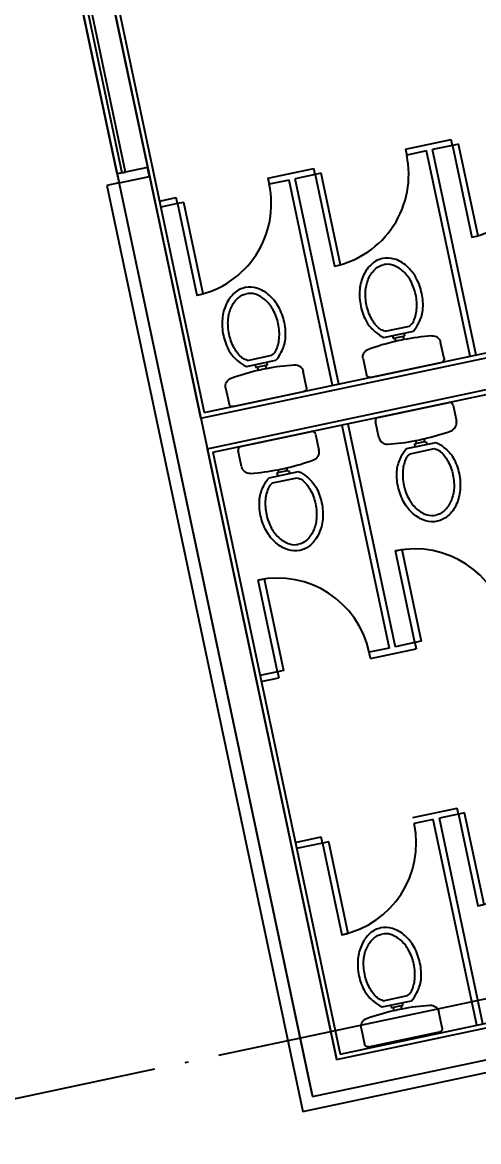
# Model space of a CAD drawing. Header units: millimetres. Extents: x 347599 to 1495443, y -100002 to 152717.
# Drawn here: x 1331941 to 1334863, y 45715 to 52884 of the extents above; entities that cross this region are included whole.
import ezdxf

# ---------------------------------------------------------------- set-up
doc = ezdxf.new("R2010")
doc.units = ezdxf.units.MM
doc.header["$LTSCALE"] = 1000
doc.header["$PDMODE"] = 1
doc.linetypes.add('E-RG-1F$0$$0$DOTE', pattern=[2.42, 2, -0.2, 0.02, -0.2])
doc.layers.get('0').update_dxf_attribs({"linetype": 'CONTINUOUS'})
doc.layers.get('Defpoints').update_dxf_attribs({"linetype": 'CONTINUOUS'})
for name, color, linetype in [('A—墙体', 7, 'CONTINUOUS'), ('A—轴线、尺寸', 1, 'CONTINUOUS'), ('A—门窗', 135, 'CONTINUOUS'), ('E1-RI-1F$0$A-TILE', 44, 'CONTINUOUS'), ('E1-RW-1F$0$E1-RW-1F$0$E-WC-BF$0$A-FIXT', 55, 'CONTINUOUS'), ('I—平面—卫生间隔断（不到顶）', 48, 'CONTINUOUS'), ('I—平面—洁具2', 44, 'CONTINUOUS'), ('I—平面—装饰面层线', 192, 'CONTINUOUS'), ('轴线100', 1, 'CONTINUOUS')]:
    doc.layers.add(name, color=color, linetype=linetype)
doc.layers.add('E1-RI-1F$0$A-GLAZ-CWMG', color=3, linetype='CONTINUOUS', lineweight=5)
doc.styles.add('ARIAL', font='simhei.ttf', dxfattribs={"width": 0.9})
doc.dimstyles.new('200', dxfattribs={"dimscale": 200, "dimtxt": 2.5, "dimasz": 2, "dimexe": 1, "dimexo": 1, "dimgap": 0.8, "dimtad": 1, "dimdec": 0, "dimdsep": 46, "dimtxsty": 'ARIAL', "dimblk1": 'ARCHTICK', "dimblk2": 'ARCHTICK', "dimsah": 1, "dimcen": -0.9, "dimdle": 1, "dimclrd": 256, "dimclre": 256, "dimclrt": 40, "dimaunit": 1, "dimadec": 0, "dimazin": 0, "dimtfac": 0.35, "dimtdec": 0, "dimtix": 1, "dimtmove": 2, "dimatfit": 3, "dimldrblk": 'ARCHTICK', "dimfxl": 0, "dimtvp": 0.8, "dimtolj": 1, "dimtzin": 0, "dimarcsym": 0})
doc.dimstyles.new('副本 100', dxfattribs={"dimscale": 100, "dimtxt": 2.5, "dimasz": 2, "dimexe": 1, "dimexo": 1, "dimgap": 0.8, "dimtad": 1, "dimdec": 0, "dimdsep": 46, "dimtxsty": 'ARIAL', "dimblk1": 'ARCHTICK', "dimblk2": 'ARCHTICK', "dimsah": 1, "dimcen": -0.9, "dimdle": 1, "dimclrd": 256, "dimclre": 256, "dimclrt": 40, "dimaunit": 1, "dimadec": 0, "dimazin": 0, "dimtfac": 0.35, "dimtdec": 0, "dimtix": 1, "dimtmove": 2, "dimatfit": 3, "dimldrblk": 'ARCHTICK', "dimfxl": 0, "dimtvp": 0.8, "dimtolj": 1, "dimtzin": 0, "dimarcsym": 0})

# ---------------------------------------------------------------- blocks, each defined once
blk = doc.blocks.new('_ArchTick')
at = {"color": 0, "linetype": 'ByBlock', "const_width": 0.4}
blk.add_lwpolyline([(-0.5, -0.5), (0.5, 0.5)], dxfattribs=at)
blk = doc.blocks.new('*D208')
at = {"layer": 'A—轴线、尺寸', "linetype": 'ByBlock', "lineweight": -2}
for p, q in [((1320932.1, 93756.1), (1314573, 92410)), ((1314727.3, 92647.1), (1332983.4, 6408.2)), ((1339105.1, 7908.6), (1332746.3, 6562.5))]:
    blk.add_line(p, q, dxfattribs=at)
at = {"layer": 'Defpoints', "color": 0, "linetype": 'ByBlock'}
for p in [(1321127.8, 93797.6), (1339300.8, 7950), (1332942, 6603.9)]:
    blk.add_point(p, dxfattribs=at)
at = {"layer": 'A—轴线、尺寸', "linetype": 'ByBlock', "lineweight": -2, "xscale": 400, "yscale": 400, "zscale": 400}
for p, rotation in [((1314768.7, 92451.4), 101.9526484623862), ((1332942, 6603.9), 281.9526484623862)]:
    blk.add_blockref('_ArchTick', p, dxfattribs=dict(at, rotation=rotation))
at = {"layer": 'A—轴线、尺寸', "color": 40, "linetype": 'ByBlock', "insert": (1324259.2, 49613.1), "char_height": 500, "attachment_point": 5, "rotation": 281.95265, "style": 'ARIAL'}
blk.add_mtext('\\A1;87750', dxfattribs=at)
blk = doc.blocks.new('matong')
at = {"layer": 'I—平面—洁具2'}
for p, q in [((-0.43, 0), (0.43, 0)), ((-0.47, -0.235), (-0.47, -0.04)), ((0.47, -0.04), (0.47, -0.235)), ((-0.07, -0.396), (-0.05, -0.396)), ((-0.07, -0.431), (-0.07, -0.396)), ((-0.05, -0.396), (-0.05, -0.361)), ((0.05, -0.396), (-0.05, -0.396)), ((0.05, -0.361), (0.05, -0.396)), ((0.05, -0.396), (0.07, -0.396)), ((0.07, -0.396), (0.07, -0.431)), ((-0.176, -0.431), (0.181, -0.431)), ((-0.148, -0.5), (0.148, -0.5))]:
    blk.add_line(p, q, dxfattribs=at)
for points in [[(0.002, -1.35, -0.128381), (-0.133, -1.315, -0.106268), (-0.259, -1.203, -0.085065), (-0.338, -1.047, -0.074422), (-0.368, -0.849, -0.074422), (-0.338, -0.652, -0.093985), (-0.259, -0.514, -0.073872), (-0.176, -0.431, -0.130921)], [(-0.148, -0.5, 0.073654), (-0.204, -0.54, 0.085065), (-0.272, -0.674, 0.074422), (-0.298, -0.849, 0.074422), (-0.272, -1.025, 0.085065), (-0.204, -1.159, 0.106268), (-0.101, -1.25, 0.128381), (-0.002, -1.276, 0.131396)], [(0.181, -0.431, -0.073872), (0.264, -0.514, -0.093985), (0.343, -0.652, -0.074422), (0.372, -0.849, -0.074422), (0.343, -1.047, -0.085065), (0.264, -1.203, -0.106268), (0.138, -1.315, -0.128381), (0.002, -1.35, -0.130921)], [(0.148, -0.5, -0.073654), (0.204, -0.54, -0.085065), (0.272, -0.674, -0.074422), (0.298, -0.849, -0.074422), (0.272, -1.025, -0.085065), (0.204, -1.159, -0.106268), (0.101, -1.25, -0.128381), (0.002, -1.276, -0.131396)]]:
    blk.add_lwpolyline(points, format="xyb", dxfattribs=at)
for centre, radius, start, end in [((-0.43, -0.04), 0.04, 90, 180), ((0.43, -0.04), 0.04, 0, 90), ((-0.37, -0.235), 0.1, 180, 262.0681), ((0.37, -0.235), 0.1, 277.9319, 0), ((0, 2.42), 2.781, 262.0681, 268.9699), ((0, 2.42), 2.781, 268.9699, 271.0301), ((0, 2.42), 2.781, 271.0301, 277.9319)]:
    blk.add_arc(centre, radius, start, end, dxfattribs=at)
blk = doc.blocks.new('*D456')
at = {"layer": 'Defpoints', "color": 0, "linetype": 'Continuous'}
for p in [(1321127.8, 93797.6), (1339300.8, 7950), (1332942, 6603.9)]:
    blk.add_point(p, dxfattribs=at)
at = {"layer": '轴线100', "linetype": 'Continuous', "lineweight": -2}
for p, q in [((1321029.9, 93776.9), (1314670.9, 92430.7)), ((1314748, 92549.2), (1332962.7, 6506.1)), ((1339202.9, 7929.3), (1332844.2, 6583.2))]:
    blk.add_line(p, q, dxfattribs=at)
at = {"layer": '轴线100', "linetype": 'Continuous', "lineweight": -2, "xscale": 200, "yscale": 200, "zscale": 200}
for p, rotation in [((1314768.7, 92451.4), 101.9526484623766), ((1332942, 6603.9), 281.9526484623766)]:
    blk.add_blockref('_ArchTick', p, dxfattribs=dict(at, rotation=rotation))
at = {"layer": '轴线100', "color": 40, "linetype": 'Continuous', "insert": (1324082, 49575.6), "char_height": 300, "attachment_point": 5, "rotation": 281.95265, "style": 'ARIAL'}
blk.add_mtext('\\A1;87750', dxfattribs=at)

msp = doc.modelspace()

# ---------------------------------------------------------------- linework, layer by layer
at = {"layer": 'A—墙体'}
for p, q in [((1332486, 53168.9), (1333083, 50349.4)), ((1332486, 53168.9), (1333083, 50349.4)), ((1333124.4, 50153.8), (1341552.6, 51938.2)), ((1333124.4, 50153.8), (1341552.6, 51938.2)), ((1333083, 50349.4), (1339246.1, 51654.3)), ((1333083, 50349.4), (1339246.1, 51654.3)), ((1333124.4, 50153.8), (1333952.9, 46240.5)), ((1333124.4, 50153.8), (1333952.9, 46240.5)), ((1333798.7, 46003.4), (1343875.5, 48136.9)), ((1333798.7, 46003.4), (1343875.5, 48136.9)), ((1333952.9, 46240.5), (1342381.1, 48025)), ((1333952.9, 46240.5), (1342366.6, 48021.9)), ((1333946.7, 46269.9), (1333946.7, 46269.9))]:
    msp.add_line(p, q, dxfattribs=at)
at = {"layer": 'A—轴线、尺寸', "linetype": 'E-RG-1F$0$$0$DOTE'}
msp.add_line((1368299.4, 53697.4), (1323685.8, 44253), dxfattribs=at)
at = {"layer": 'A—门窗', "color": 252, "linetype": 'Continuous'}
for p, q in [((1323768.3, 93385.3), (1333795.5, 46018.5)), ((1332432.7, 53421.7), (1333949.8, 46255.3)), ((1332249.2, 53323.2), (1333798.7, 46003.4)), ((1332249.2, 53323.2), (1333798.7, 46003.4)), ((1332547.4, 51914.4), (1332276.1, 53196)), ((1332306, 53202.3), (1332577.3, 51920.7)), ((1332602.1, 51926), (1332330.8, 53207.6)), ((1332577.3, 51920.7), (1332602.1, 51926)), ((1332559.8, 51855.7), (1332755.5, 51897.1))]:
    msp.add_line(p, q, dxfattribs=at)
at = {"layer": 'A—门窗', "color": 252, "linetype": 'Continuous', "extrusion": (0, 0, -1)}
for p, q in [((1332743, 51955.8), (1332547.4, 51914.4)), ((1332547.4, 51914.4), (1332559.8, 51855.7)), ((1332755.5, 51897.1), (1332743, 51955.8)), ((1332559.8, 51855.7), (1332755.5, 51897.1))]:
    msp.add_line(p, q, dxfattribs=at)
at = {"layer": 'E1-RI-1F$0$A-GLAZ-CWMG', "color": 9}
msp.add_line((1332471.7, 53237.4), (1332743, 51955.8), dxfattribs=at)
at = {"layer": 'E1-RI-1F$0$A-TILE', "color": 44}
for p, q in [((1332559.8, 51855.7), (1332481.5, 51839.1)), ((1332481.5, 51839.1), (1333737, 45908.6)), ((1333737, 45908.6), (1337141.5, 46629.4))]:
    msp.add_line(p, q, dxfattribs=at)
at = {"layer": 'E1-RW-1F$0$E1-RW-1F$0$E-WC-BF$0$A-FIXT'}
msp.add_line((1332881.1, 51302.9), (1333082.6, 50350.9), dxfattribs=at)
msp.add_line((1332881.1, 51302.9), (1333082.6, 50350.9), dxfattribs=at)
at = {"layer": 'I—平面—卫生间隔断（不到顶）', "ltscale": 3}
for p, q in [((1334394.2, 52073.2), (1334687.7, 52135.3)), ((1334394.2, 52073.2), (1334687.7, 52135.3)), ((1334394.2, 52073.2), (1334687.7, 52135.3)), ((1334394.2, 52073.2), (1334687.7, 52135.3)), ((1334695.9, 52096.2), (1334687.7, 52135.3)), ((1334394.2, 52073.2), (1334402.4, 52034)), ((1334529.6, 52061), (1334402.4, 52034)), ((1334529.6, 52061), (1334402.4, 52034)), ((1334808.1, 50745.4), (1334529.6, 52061)), ((1334695.9, 52096.2), (1334568.8, 52069.3)), ((1334695.9, 52096.2), (1334568.8, 52069.3)), ((1334695.9, 52096.2), (1334568.8, 52069.3)), ((1334847.3, 50753.7), (1334568.8, 52069.3)), ((1333513.7, 51886.8), (1333807.2, 51948.9)), ((1333513.7, 51886.8), (1333807.2, 51948.9)), ((1333513.7, 51886.8), (1333807.2, 51948.9)), ((1333513.7, 51886.8), (1333807.2, 51948.9)), ((1333815.5, 51909.8), (1333688.3, 51882.8)), ((1333815.5, 51909.8), (1333688.3, 51882.8)), ((1333815.5, 51909.8), (1333688.3, 51882.8)), ((1333815.5, 51909.8), (1333807.2, 51948.9)), ((1333513.7, 51886.8), (1333522, 51847.6)), ((1333649.1, 51874.6), (1333522, 51847.6)), ((1333649.1, 51874.6), (1333522, 51847.6)), ((1333927.7, 50558.9), (1333649.1, 51874.6)), ((1333966.8, 50567.2), (1333688.3, 51882.8)), ((1332818.8, 51739.6), (1332926.7, 51762.5)), ((1332818.8, 51739.6), (1332926.7, 51762.5)), ((1332818.8, 51739.6), (1332926.7, 51762.5)), ((1332818.8, 51739.6), (1332926.7, 51762.5)), ((1332935, 51723.4), (1332926.7, 51762.5)), ((1332935, 51723.4), (1332827.1, 51700.5)), ((1332935, 51723.4), (1332827.1, 51700.5)), ((1332935, 51723.4), (1332827.1, 51700.5)), ((1333986.8, 50304.9), (1334289.2, 48876.5)), ((1334025.9, 50313.1), (1334328.3, 48884.8)), ((1334455.5, 48911.7), (1334328.3, 48884.8)), ((1334455.5, 48911.7), (1334328.3, 48884.8)), ((1334455.5, 48911.7), (1334328.3, 48884.8)), ((1334455.5, 48911.7), (1334463.8, 48872.6)), ((1334289.2, 48876.5), (1334162, 48849.6)), ((1334289.2, 48876.5), (1334162, 48849.6)), ((1334170.3, 48810.5), (1334162, 48849.6)), ((1334170.3, 48810.5), (1334463.8, 48872.6)), ((1334170.3, 48810.5), (1334463.8, 48872.6)), ((1334170.3, 48810.5), (1334463.8, 48872.6)), ((1334170.3, 48810.5), (1334463.8, 48872.6)), ((1333575, 48725.3), (1333462.2, 48701.4)), ((1333575, 48725.3), (1333462.2, 48701.4)), ((1333575, 48725.3), (1333462.2, 48701.4)), ((1333470.5, 48662.3), (1333583.3, 48686.2)), ((1333470.5, 48662.3), (1333583.3, 48686.2)), ((1333470.5, 48662.3), (1333583.3, 48686.2)), ((1333470.5, 48662.3), (1333583.3, 48686.2)), ((1333575, 48725.3), (1333583.3, 48686.2)), ((1334442.5, 47791.2), (1334726.2, 47851.2)), ((1334442.5, 47791.2), (1334726.2, 47851.2)), ((1334442.5, 47791.2), (1334726.2, 47851.2)), ((1334442.5, 47791.2), (1334726.2, 47851.2)), ((1334734.4, 47812.1), (1334726.2, 47851.2)), ((1334734.4, 47812.1), (1334726.2, 47851.2)), ((1334734.4, 47812.1), (1334726.2, 47851.2)), ((1334734.4, 47812.1), (1334726.2, 47851.2)), ((1334573, 47777.9), (1334450.7, 47752.1)), ((1334573, 47777.9), (1334450.7, 47752.1)), ((1334851.6, 46461.5), (1334573, 47777.9)), ((1334734.4, 47812.1), (1334612.2, 47786.2)), ((1334734.4, 47812.1), (1334612.2, 47786.2)), ((1334734.4, 47812.1), (1334612.2, 47786.2)), ((1334890.7, 46469.7), (1334612.2, 47786.2)), ((1333689, 47631.8), (1333855.4, 47667)), ((1333689, 47631.8), (1333855.4, 47667)), ((1333863.7, 47627.9), (1333697.3, 47592.7)), ((1333863.7, 47627.9), (1333697.3, 47592.7)), ((1333863.7, 47627.9), (1333855.4, 47667)), ((1333863.7, 47627.9), (1333855.4, 47667))]:
    msp.add_line(p, q, dxfattribs=at)
for points in [[(1334735.1, 52104.5), (1334695.9, 52096.2), (1334820.2, 51509.2), (1334859.3, 51517.5)], [(1333854.6, 51918.1), (1333815.5, 51909.8), (1333939.7, 51322.8), (1333978.9, 51331.1)], [(1332974.1, 51731.6), (1332935, 51723.4), (1333059.2, 51136.4), (1333098.4, 51144.7)], [(1334494.6, 48920), (1334455.5, 48911.7), (1334331.2, 49498.7), (1334370.4, 49507)], [(1333614.1, 48733.6), (1333575, 48725.3), (1333450.7, 49312.3), (1333489.9, 49320.6)], [(1334773.6, 47820.4), (1334734.4, 47812.1), (1334858.6, 47225.1), (1334897.8, 47233.4)], [(1333902.9, 47636.1), (1333863.7, 47627.9), (1333987.9, 47040.9), (1334027.1, 47049.1)]]:
    msp.add_lwpolyline(points, close=True, dxfattribs=at)
for centre, start, end in [((1334695.9, 52096.2), 281.95318, 11.95318), ((1333815.5, 51909.8), 281.95318, 11.95318), ((1332935, 51723.4), 281.95318, 11.95318), ((1334455.5, 48911.7), 11.95358, 101.95358), ((1333575, 48725.3), 11.95358, 101.95358), ((1334734.5, 47812.1), 281.94623, 11.94623), ((1333863.7, 47627.9), 281.94623, 11.94623)]:
    msp.add_arc(centre, 600, start, end, dxfattribs=at)
at = {"layer": 'I—平面—装饰面层线'}
for p, q in [((1332521.6, 53145.7), (1333106.1, 50385)), ((1333159.9, 50130.6), (1341529.4, 51902.7)), ((1333106.1, 50385), (1339210.6, 51677.5)), ((1333159.9, 50130.6), (1333976, 46276.1)), ((1333976, 46276.1), (1339244.3, 47391.5))]:
    msp.add_line(p, q, dxfattribs=at)
at = {"layer": '轴线100', "linetype": 'E-RG-1F$0$$0$DOTE'}
msp.add_line((1368299.4, 53697.4), (1323685.8, 44253), dxfattribs=at)

# ---------------------------------------------------------------- block references
at = {"layer": 'I—平面—洁具2', "extrusion": (8.28509e-24, 1.16354e-26, -1), "zscale": -539.9999999999997}
for p, xscale, yscale, rotation in [((-1334397.7, 50658.3), 539.9999999999994, 539.9999999999998, 168.0466230056238), ((-1333517.3, 50471.9), 539.9999999999926, 539.9999999999927, 168.046623005674)]:
    msp.add_blockref('matong', p, dxfattribs=dict(at, xscale=xscale, yscale=yscale, rotation=rotation))
at = {"layer": 'I—平面—洁具2', "extrusion": (7.57859e-24, 3.34781e-24, -1), "zscale": -539.9999999999997}
for p, xscale, yscale, rotation in [((-1334446.4, 50401.9), -540, 539.9999999999998, 348.0396749824513), ((-1333566, 50215.4), -539.9999999999927, 539.9999999999927, 348.0396749824011)]:
    msp.add_blockref('matong', p, dxfattribs=dict(at, xscale=xscale, yscale=yscale, rotation=rotation))
at = {"layer": 'I—平面—洁具2', "extrusion": (7.579e-24, 3.34689e-24, -1), "xscale": 539.9999999999994, "yscale": 539.9999999999998, "zscale": -539.9999999999997, "rotation": 168.0466230056238}
msp.add_blockref('matong', (-1334385.9, 46370.2), dxfattribs=at)

# ---------------------------------------------------------------- dimensions: what is measured, and where the dimension line sits
at = {"layer": 'A—轴线、尺寸', "linetype": 'ByBlock'}
dim = msp.add_linear_dim(base=(1332942, 6603.9), p1=(1321127.8, 93797.6), p2=(1339300.8, 7950), angle=281.95265, dimstyle='200', dxfattribs=at)
dim.commit()
dim.dimension.update_dxf_attribs({"geometry": '*D208', "text_midpoint": (1324259.2, 49613.1)})
at = {"layer": '轴线100', "linetype": 'Continuous'}
dim = msp.add_linear_dim(base=(1332942, 6603.9), p1=(1321127.8, 93797.6), p2=(1339300.8, 7950), angle=281.95265, dimstyle='副本 100', override={"dimtxt": 3}, dxfattribs=at)
dim.commit()
dim.dimension.update_dxf_attribs({"geometry": '*D456', "text_midpoint": (1324082, 49575.6)})

doc.saveas('drawing.dxf')
